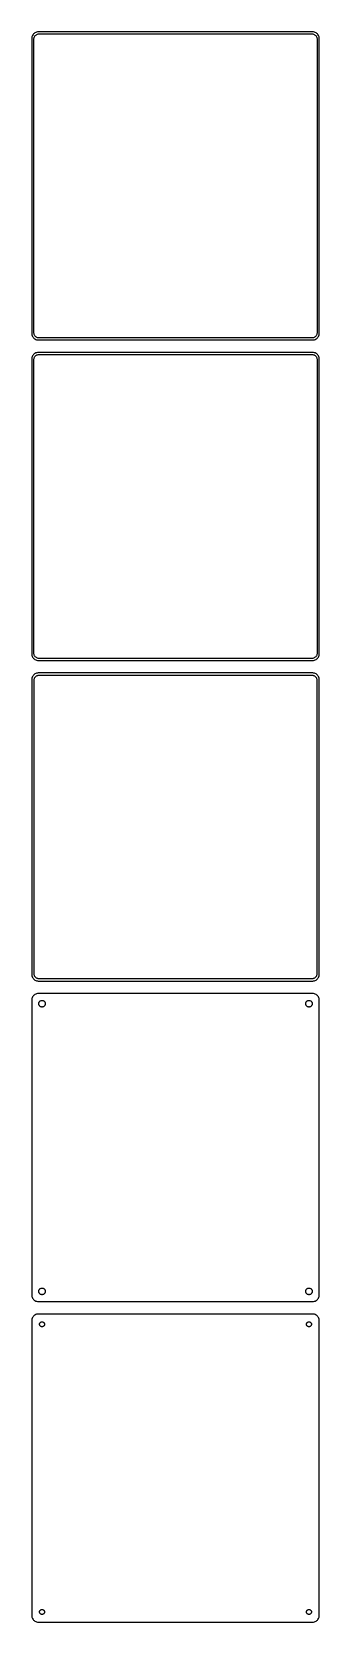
# Model space of a CAD drawing. Header units: metres. Extents: x -105 to 105, y 824 to 1984.
import ezdxf

# ---------------------------------------------------------------- set-up
doc = ezdxf.new("R2010")
doc.units = ezdxf.units.M

msp = doc.modelspace()

# ---------------------------------------------------------------- linework, layer by layer
for p, q in [((-104.961, 1980.13), (-105, 1979.5)), ((-105, 1979.5), (-105, 1764.5)), ((-104.843, 1980.74), (-104.961, 1980.13)), ((-104.649, 1981.34), (-104.843, 1980.74)), ((-104.382, 1981.91), (-104.649, 1981.34)), ((-104.045, 1982.44), (-104.382, 1981.91)), ((-103.645, 1982.92), (-104.045, 1982.44)), ((-103.187, 1983.35), (-103.645, 1982.92)), ((-103.5, 1979), (-103.468, 1979.5)), ((-103.5, 1765), (-103.5, 1979)), ((-103.468, 1979.5), (-103.374, 1979.99)), ((-103.374, 1979.99), (-103.219, 1980.47)), ((-103.219, 1980.47), (-103.005, 1980.93)), ((-102.679, 1983.72), (-103.187, 1983.35)), ((-103.005, 1980.93), (-102.736, 1981.35)), ((-102.736, 1981.35), (-102.416, 1981.74)), ((-102.129, 1984.02), (-102.679, 1983.72)), ((-102.416, 1981.74), (-102.05, 1982.08)), ((-101.545, 1984.26), (-102.129, 1984.02)), ((-102.05, 1982.08), (-101.643, 1982.38)), ((-101.643, 1982.38), (-101.203, 1982.62)), ((-100.937, 1984.41), (-101.545, 1984.26)), ((-101.203, 1982.62), (-100.736, 1982.8)), ((-100.314, 1984.49), (-100.937, 1984.41)), ((-100.736, 1982.8), (-100.25, 1982.93)), ((100.314, 1984.49), (-100.314, 1984.49)), ((-100.25, 1982.93), (-99.7512, 1982.99)), ((-99.7512, 1982.99), (99.7512, 1982.99)), ((99.7512, 1982.99), (100.25, 1982.93)), ((100.25, 1982.93), (100.736, 1982.8)), ((100.937, 1984.41), (100.314, 1984.49)), ((100.736, 1982.8), (101.203, 1982.62)), ((101.545, 1984.26), (100.937, 1984.41)), ((101.203, 1982.62), (101.643, 1982.38)), ((102.129, 1984.02), (101.545, 1984.26)), ((101.643, 1982.38), (102.05, 1982.08)), ((102.05, 1982.08), (102.416, 1981.74)), ((102.679, 1983.72), (102.129, 1984.02)), ((102.416, 1981.74), (102.736, 1981.35)), ((103.187, 1983.35), (102.679, 1983.72)), ((102.736, 1981.35), (103.005, 1980.93)), ((103.005, 1980.93), (103.219, 1980.47)), ((103.645, 1982.92), (103.187, 1983.35)), ((103.219, 1980.47), (103.374, 1979.99)), ((103.374, 1979.99), (103.468, 1979.5)), ((103.468, 1979.5), (103.5, 1979)), ((103.5, 1979), (103.5, 1765)), ((104.045, 1982.44), (103.645, 1982.92)), ((104.382, 1981.91), (104.045, 1982.44)), ((104.649, 1981.34), (104.382, 1981.91)), ((104.843, 1980.74), (104.649, 1981.34)), ((104.961, 1980.13), (104.843, 1980.74)), ((105, 1979.5), (104.961, 1980.13)), ((105, 1764.5), (105, 1979.5)), ((-103.468, 1764.5), (-103.5, 1765)), ((103.5, 1765), (103.468, 1764.5)), ((-105, 1764.5), (-104.961, 1763.87)), ((-104.961, 1763.87), (-104.843, 1763.26)), ((-104.843, 1763.26), (-104.649, 1762.66)), ((-104.649, 1762.66), (-104.382, 1762.09)), ((-104.382, 1762.09), (-104.045, 1761.56)), ((-104.045, 1761.56), (-103.645, 1761.08)), ((-103.645, 1761.08), (-103.187, 1760.65)), ((-103.374, 1764.01), (-103.468, 1764.5)), ((-103.219, 1763.53), (-103.374, 1764.01)), ((-103.005, 1763.07), (-103.219, 1763.53)), ((-103.187, 1760.65), (-102.679, 1760.28)), ((-102.736, 1762.65), (-103.005, 1763.07)), ((-102.416, 1762.26), (-102.736, 1762.65)), ((-102.679, 1760.28), (-102.129, 1759.98)), ((-102.05, 1761.92), (-102.416, 1762.26)), ((-102.129, 1759.98), (-101.545, 1759.74)), ((-101.643, 1761.62), (-102.05, 1761.92)), ((-101.203, 1761.38), (-101.643, 1761.62)), ((-101.545, 1759.74), (-100.937, 1759.59)), ((-100.736, 1761.2), (-101.203, 1761.38)), ((-100.937, 1759.59), (-100.314, 1759.51)), ((-100.25, 1761.07), (-100.736, 1761.2)), ((-100.314, 1759.51), (100.314, 1759.51)), ((-99.7512, 1761.01), (-100.25, 1761.07)), ((99.7512, 1761.01), (-99.7512, 1761.01)), ((100.25, 1761.07), (99.7512, 1761.01)), ((100.736, 1761.2), (100.25, 1761.07)), ((100.314, 1759.51), (100.937, 1759.59)), ((101.203, 1761.38), (100.736, 1761.2)), ((100.937, 1759.59), (101.545, 1759.74)), ((101.643, 1761.62), (101.203, 1761.38)), ((101.545, 1759.74), (102.129, 1759.98)), ((102.05, 1761.92), (101.643, 1761.62)), ((102.416, 1762.26), (102.05, 1761.92)), ((102.129, 1759.98), (102.679, 1760.28)), ((102.736, 1762.65), (102.416, 1762.26)), ((102.679, 1760.28), (103.187, 1760.65)), ((103.005, 1763.07), (102.736, 1762.65)), ((103.219, 1763.53), (103.005, 1763.07)), ((103.187, 1760.65), (103.645, 1761.08)), ((103.374, 1764.01), (103.219, 1763.53)), ((103.468, 1764.5), (103.374, 1764.01)), ((103.645, 1761.08), (104.045, 1761.56)), ((104.045, 1761.56), (104.382, 1762.09)), ((104.382, 1762.09), (104.649, 1762.66)), ((104.649, 1762.66), (104.843, 1763.26)), ((104.843, 1763.26), (104.961, 1763.87)), ((104.961, 1763.87), (105, 1764.5)), ((-104.961, 1746.13), (-105, 1745.5)), ((-105, 1745.5), (-105, 1530.5)), ((-104.843, 1746.74), (-104.961, 1746.13)), ((-104.649, 1747.34), (-104.843, 1746.74)), ((-104.382, 1747.91), (-104.649, 1747.34)), ((-104.045, 1748.44), (-104.382, 1747.91)), ((-103.645, 1748.92), (-104.045, 1748.44)), ((-103.187, 1749.35), (-103.645, 1748.92)), ((-103.5, 1745), (-103.468, 1745.5)), ((-103.5, 1531), (-103.5, 1745)), ((-103.468, 1745.5), (-103.374, 1745.99)), ((-103.374, 1745.99), (-103.219, 1746.47)), ((-103.219, 1746.47), (-103.005, 1746.93)), ((-102.679, 1749.72), (-103.187, 1749.35)), ((-103.005, 1746.93), (-102.736, 1747.35)), ((-102.736, 1747.35), (-102.416, 1747.74)), ((-102.129, 1750.02), (-102.679, 1749.72)), ((-102.416, 1747.74), (-102.05, 1748.08)), ((-101.545, 1750.26), (-102.129, 1750.02)), ((-102.05, 1748.08), (-101.643, 1748.38)), ((-101.643, 1748.38), (-101.203, 1748.62)), ((-100.937, 1750.41), (-101.545, 1750.26)), ((-101.203, 1748.62), (-100.736, 1748.8)), ((-100.314, 1750.49), (-100.937, 1750.41)), ((-100.736, 1748.8), (-100.25, 1748.93)), ((100.314, 1750.49), (-100.314, 1750.49)), ((-100.25, 1748.93), (-99.7512, 1748.99)), ((-99.7512, 1748.99), (99.7512, 1748.99)), ((99.7512, 1748.99), (100.25, 1748.93)), ((100.25, 1748.93), (100.736, 1748.8)), ((100.937, 1750.41), (100.314, 1750.49)), ((100.736, 1748.8), (101.203, 1748.62)), ((101.545, 1750.26), (100.937, 1750.41)), ((101.203, 1748.62), (101.643, 1748.38)), ((102.129, 1750.02), (101.545, 1750.26)), ((101.643, 1748.38), (102.05, 1748.08)), ((102.05, 1748.08), (102.416, 1747.74)), ((102.679, 1749.72), (102.129, 1750.02)), ((102.416, 1747.74), (102.736, 1747.35)), ((103.187, 1749.35), (102.679, 1749.72)), ((102.736, 1747.35), (103.005, 1746.93)), ((103.005, 1746.93), (103.219, 1746.47)), ((103.645, 1748.92), (103.187, 1749.35)), ((103.219, 1746.47), (103.374, 1745.99)), ((103.374, 1745.99), (103.468, 1745.5)), ((103.468, 1745.5), (103.5, 1745)), ((103.5, 1745), (103.5, 1531)), ((104.045, 1748.44), (103.645, 1748.92)), ((104.382, 1747.91), (104.045, 1748.44)), ((104.649, 1747.34), (104.382, 1747.91)), ((104.843, 1746.74), (104.649, 1747.34)), ((104.961, 1746.13), (104.843, 1746.74)), ((105, 1745.5), (104.961, 1746.13)), ((105, 1530.5), (105, 1745.5)), ((-105, 1530.5), (-104.961, 1529.87)), ((-104.961, 1529.87), (-104.843, 1529.26)), ((-104.843, 1529.26), (-104.649, 1528.66)), ((-104.649, 1528.66), (-104.382, 1528.09)), ((-104.382, 1528.09), (-104.045, 1527.56)), ((-104.045, 1527.56), (-103.645, 1527.08)), ((-103.645, 1527.08), (-103.187, 1526.65)), ((-103.468, 1530.5), (-103.5, 1531)), ((-103.374, 1530.01), (-103.468, 1530.5)), ((-103.219, 1529.53), (-103.374, 1530.01)), ((-103.005, 1529.07), (-103.219, 1529.53)), ((-103.187, 1526.65), (-102.679, 1526.28)), ((-102.736, 1528.65), (-103.005, 1529.07)), ((-102.416, 1528.26), (-102.736, 1528.65)), ((-102.679, 1526.28), (-102.129, 1525.98)), ((-102.05, 1527.92), (-102.416, 1528.26)), ((-102.129, 1525.98), (-101.545, 1525.74)), ((-101.643, 1527.62), (-102.05, 1527.92)), ((-101.203, 1527.38), (-101.643, 1527.62)), ((-101.545, 1525.74), (-100.937, 1525.59)), ((-100.736, 1527.2), (-101.203, 1527.38)), ((-100.937, 1525.59), (-100.314, 1525.51)), ((-100.25, 1527.07), (-100.736, 1527.2)), ((-100.314, 1525.51), (100.314, 1525.51)), ((-99.7512, 1527.01), (-100.25, 1527.07)), ((99.7512, 1527.01), (-99.7512, 1527.01)), ((100.25, 1527.07), (99.7512, 1527.01)), ((100.736, 1527.2), (100.25, 1527.07)), ((100.314, 1525.51), (100.937, 1525.59)), ((101.203, 1527.38), (100.736, 1527.2)), ((100.937, 1525.59), (101.545, 1525.74)), ((101.643, 1527.62), (101.203, 1527.38)), ((101.545, 1525.74), (102.129, 1525.98)), ((102.05, 1527.92), (101.643, 1527.62)), ((102.416, 1528.26), (102.05, 1527.92)), ((102.129, 1525.98), (102.679, 1526.28)), ((102.736, 1528.65), (102.416, 1528.26)), ((102.679, 1526.28), (103.187, 1526.65)), ((103.005, 1529.07), (102.736, 1528.65)), ((103.219, 1529.53), (103.005, 1529.07)), ((103.187, 1526.65), (103.645, 1527.08)), ((103.374, 1530.01), (103.219, 1529.53)), ((103.468, 1530.5), (103.374, 1530.01)), ((103.5, 1531), (103.468, 1530.5)), ((103.645, 1527.08), (104.045, 1527.56)), ((104.045, 1527.56), (104.382, 1528.09)), ((104.382, 1528.09), (104.649, 1528.66)), ((104.649, 1528.66), (104.843, 1529.26)), ((104.843, 1529.26), (104.961, 1529.87)), ((104.961, 1529.87), (105, 1530.5)), ((-104.961, 1512.13), (-105, 1511.5)), ((-105, 1511.5), (-105, 1296.5)), ((-104.843, 1512.74), (-104.961, 1512.13)), ((-104.649, 1513.34), (-104.843, 1512.74)), ((-104.382, 1513.91), (-104.649, 1513.34)), ((-104.045, 1514.44), (-104.382, 1513.91)), ((-103.645, 1514.92), (-104.045, 1514.44)), ((-103.187, 1515.35), (-103.645, 1514.92)), ((-103.373, 1511), (-103.342, 1511.49)), ((-103.373, 1297), (-103.373, 1511)), ((-103.342, 1511.49), (-103.251, 1511.96)), ((-103.251, 1511.96), (-103.101, 1512.43)), ((-102.679, 1515.72), (-103.187, 1515.35)), ((-103.101, 1512.43), (-102.894, 1512.87)), ((-102.894, 1512.87), (-102.633, 1513.28)), ((-102.129, 1516.02), (-102.679, 1515.72)), ((-102.633, 1513.28), (-102.323, 1513.65)), ((-102.323, 1513.65), (-101.969, 1513.98)), ((-101.545, 1516.26), (-102.129, 1516.02)), ((-101.969, 1513.98), (-101.575, 1514.27)), ((-101.575, 1514.27), (-101.149, 1514.5)), ((-100.937, 1516.41), (-101.545, 1516.26)), ((-101.149, 1514.5), (-100.697, 1514.68)), ((-100.314, 1516.49), (-100.937, 1516.41)), ((-100.697, 1514.68), (-100.226, 1514.8)), ((100.314, 1516.49), (-100.314, 1516.49)), ((-100.226, 1514.8), (-99.7432, 1514.86)), ((-99.7432, 1514.86), (99.7432, 1514.86)), ((99.7432, 1514.86), (100.226, 1514.8)), ((100.226, 1514.8), (100.697, 1514.68)), ((100.937, 1516.41), (100.314, 1516.49)), ((100.697, 1514.68), (101.149, 1514.5)), ((101.545, 1516.26), (100.937, 1516.41)), ((101.149, 1514.5), (101.575, 1514.27)), ((102.129, 1516.02), (101.545, 1516.26)), ((101.575, 1514.27), (101.969, 1513.98)), ((101.969, 1513.98), (102.323, 1513.65)), ((102.679, 1515.72), (102.129, 1516.02)), ((102.323, 1513.65), (102.633, 1513.28)), ((102.633, 1513.28), (102.894, 1512.87)), ((103.187, 1515.35), (102.679, 1515.72)), ((102.894, 1512.87), (103.101, 1512.43)), ((103.101, 1512.43), (103.251, 1511.96)), ((103.645, 1514.92), (103.187, 1515.35)), ((103.251, 1511.96), (103.342, 1511.49)), ((103.342, 1511.49), (103.373, 1511)), ((103.373, 1511), (103.373, 1297)), ((104.045, 1514.44), (103.645, 1514.92)), ((104.382, 1513.91), (104.045, 1514.44)), ((104.649, 1513.34), (104.382, 1513.91)), ((104.843, 1512.74), (104.649, 1513.34)), ((104.961, 1512.13), (104.843, 1512.74)), ((105, 1511.5), (104.961, 1512.13)), ((105, 1296.5), (105, 1511.5)), ((-105, 1296.5), (-104.961, 1295.87)), ((-104.961, 1295.87), (-104.843, 1295.26)), ((-104.843, 1295.26), (-104.649, 1294.66)), ((-104.649, 1294.66), (-104.382, 1294.09)), ((-104.382, 1294.09), (-104.045, 1293.56)), ((-104.045, 1293.56), (-103.645, 1293.08)), ((-103.645, 1293.08), (-103.187, 1292.65)), ((-103.342, 1296.51), (-103.373, 1297)), ((-103.251, 1296.04), (-103.342, 1296.51)), ((-103.101, 1295.57), (-103.251, 1296.04)), ((-103.187, 1292.65), (-102.679, 1292.28)), ((-102.894, 1295.13), (-103.101, 1295.57)), ((-102.633, 1294.72), (-102.894, 1295.13)), ((-102.679, 1292.28), (-102.129, 1291.98)), ((-102.323, 1294.35), (-102.633, 1294.72)), ((-101.969, 1294.02), (-102.323, 1294.35)), ((-102.129, 1291.98), (-101.545, 1291.74)), ((-101.575, 1293.73), (-101.969, 1294.02)), ((-101.149, 1293.5), (-101.575, 1293.73)), ((-101.545, 1291.74), (-100.937, 1291.59)), ((-100.697, 1293.32), (-101.149, 1293.5)), ((-100.937, 1291.59), (-100.314, 1291.51)), ((-100.226, 1293.2), (-100.697, 1293.32)), ((-100.314, 1291.51), (100.314, 1291.51)), ((-99.7432, 1293.14), (-100.226, 1293.2)), ((99.7432, 1293.14), (-99.7432, 1293.14)), ((100.226, 1293.2), (99.7432, 1293.14)), ((100.697, 1293.32), (100.226, 1293.2)), ((100.314, 1291.51), (100.937, 1291.59)), ((101.149, 1293.5), (100.697, 1293.32)), ((100.937, 1291.59), (101.545, 1291.74)), ((101.575, 1293.73), (101.149, 1293.5)), ((101.545, 1291.74), (102.129, 1291.98)), ((101.969, 1294.02), (101.575, 1293.73)), ((102.323, 1294.35), (101.969, 1294.02)), ((102.129, 1291.98), (102.679, 1292.28)), ((102.633, 1294.72), (102.323, 1294.35)), ((102.894, 1295.13), (102.633, 1294.72)), ((102.679, 1292.28), (103.187, 1292.65)), ((103.101, 1295.57), (102.894, 1295.13)), ((103.251, 1296.04), (103.101, 1295.57)), ((103.187, 1292.65), (103.645, 1293.08)), ((103.342, 1296.51), (103.251, 1296.04)), ((103.373, 1297), (103.342, 1296.51)), ((103.645, 1293.08), (104.045, 1293.56)), ((104.045, 1293.56), (104.382, 1294.09)), ((104.382, 1294.09), (104.649, 1294.66)), ((104.649, 1294.66), (104.843, 1295.26)), ((104.843, 1295.26), (104.961, 1295.87)), ((104.961, 1295.87), (105, 1296.5)), ((-104.961, 1278.13), (-105, 1277.5)), ((-105, 1277.5), (-105, 1062.5)), ((-104.843, 1278.74), (-104.961, 1278.13)), ((-104.649, 1279.34), (-104.843, 1278.74)), ((-104.382, 1279.91), (-104.649, 1279.34)), ((-104.045, 1280.44), (-104.382, 1279.91)), ((-103.645, 1280.92), (-104.045, 1280.44)), ((-103.187, 1281.35), (-103.645, 1280.92)), ((-102.679, 1281.72), (-103.187, 1281.35)), ((-102.129, 1282.02), (-102.679, 1281.72)), ((-101.545, 1282.26), (-102.129, 1282.02)), ((-100.937, 1282.41), (-101.545, 1282.26)), ((-100.314, 1282.49), (-100.937, 1282.41)), ((100.314, 1282.49), (-100.314, 1282.49)), ((-98.786, 1277.03), (-98.5219, 1277.17)), ((-98.5219, 1277.17), (-98.2416, 1277.28)), ((-98.2416, 1277.28), (-97.9497, 1277.36)), ((-97.9497, 1277.36), (-97.6507, 1277.4)), ((-97.6507, 1277.4), (-97.3493, 1277.4)), ((-97.3493, 1277.4), (-97.0503, 1277.36)), ((-97.0503, 1277.36), (-96.7584, 1277.28)), ((-96.7584, 1277.28), (-96.4781, 1277.17)), ((-96.4781, 1277.17), (-96.214, 1277.03)), ((96.214, 1277.03), (96.4781, 1277.17)), ((96.4781, 1277.17), (96.7584, 1277.28)), ((96.7584, 1277.28), (97.0503, 1277.36)), ((97.0503, 1277.36), (97.3493, 1277.4)), ((97.3493, 1277.4), (97.6507, 1277.4)), ((97.6507, 1277.4), (97.9497, 1277.36)), ((97.9497, 1277.36), (98.2416, 1277.28)), ((98.2416, 1277.28), (98.5219, 1277.17)), ((98.5219, 1277.17), (98.786, 1277.03)), ((100.937, 1282.41), (100.314, 1282.49)), ((101.545, 1282.26), (100.937, 1282.41)), ((102.129, 1282.02), (101.545, 1282.26)), ((102.679, 1281.72), (102.129, 1282.02)), ((103.187, 1281.35), (102.679, 1281.72)), ((103.645, 1280.92), (103.187, 1281.35)), ((104.045, 1280.44), (103.645, 1280.92)), ((104.382, 1279.91), (104.045, 1280.44)), ((104.649, 1279.34), (104.382, 1279.91)), ((104.843, 1278.74), (104.649, 1279.34)), ((104.961, 1278.13), (104.843, 1278.74)), ((105, 1277.5), (104.961, 1278.13)), ((105, 1062.5), (105, 1277.5)), ((-99.9, 1275), (-99.8811, 1275.3)), ((-99.8811, 1274.7), (-99.9, 1275)), ((-99.8811, 1275.3), (-99.8246, 1275.6)), ((-99.8246, 1274.4), (-99.8811, 1274.7)), ((-99.8246, 1275.6), (-99.7315, 1275.88)), ((-99.7315, 1274.12), (-99.8246, 1274.4)), ((-99.7315, 1275.88), (-99.6031, 1276.16)), ((-99.6031, 1273.84), (-99.7315, 1274.12)), ((-99.6031, 1276.16), (-99.4416, 1276.41)), ((-99.4416, 1273.59), (-99.6031, 1273.84)), ((-99.4416, 1276.41), (-99.2495, 1276.64)), ((-99.2495, 1273.36), (-99.4416, 1273.59)), ((-99.2495, 1276.64), (-99.0298, 1276.85)), ((-99.0298, 1273.15), (-99.2495, 1273.36)), ((-99.0298, 1276.85), (-98.786, 1277.03)), ((-98.786, 1272.97), (-99.0298, 1273.15)), ((-98.5219, 1272.83), (-98.786, 1272.97)), ((-98.2416, 1272.72), (-98.5219, 1272.83)), ((-97.9497, 1272.64), (-98.2416, 1272.72)), ((-97.6507, 1272.6), (-97.9497, 1272.64)), ((-97.3493, 1272.6), (-97.6507, 1272.6)), ((-97.0503, 1272.64), (-97.3493, 1272.6)), ((-96.7584, 1272.72), (-97.0503, 1272.64)), ((-96.4781, 1272.83), (-96.7584, 1272.72)), ((-96.214, 1272.97), (-96.4781, 1272.83)), ((-96.214, 1277.03), (-95.9702, 1276.85)), ((-95.9702, 1273.15), (-96.214, 1272.97)), ((-95.9702, 1276.85), (-95.7505, 1276.64)), ((-95.7505, 1273.36), (-95.9702, 1273.15)), ((-95.7505, 1276.64), (-95.5583, 1276.41)), ((-95.5583, 1273.59), (-95.7505, 1273.36)), ((-95.5583, 1276.41), (-95.3969, 1276.16)), ((-95.3969, 1273.84), (-95.5583, 1273.59)), ((-95.3969, 1276.16), (-95.2685, 1275.88)), ((-95.2685, 1274.12), (-95.3969, 1273.84)), ((-95.2685, 1275.88), (-95.1754, 1275.6)), ((-95.1754, 1274.4), (-95.2685, 1274.12)), ((-95.1754, 1275.6), (-95.1189, 1275.3)), ((-95.1189, 1274.7), (-95.1754, 1274.4)), ((-95.1189, 1275.3), (-95.1, 1275)), ((-95.1, 1275), (-95.1189, 1274.7)), ((95.1, 1275), (95.1189, 1275.3)), ((95.1189, 1274.7), (95.1, 1275)), ((95.1189, 1275.3), (95.1754, 1275.6)), ((95.1754, 1274.4), (95.1189, 1274.7)), ((95.1754, 1275.6), (95.2685, 1275.88)), ((95.2685, 1274.12), (95.1754, 1274.4)), ((95.2685, 1275.88), (95.3969, 1276.16)), ((95.3969, 1273.84), (95.2685, 1274.12)), ((95.3969, 1276.16), (95.5583, 1276.41)), ((95.5583, 1273.59), (95.3969, 1273.84)), ((95.5583, 1276.41), (95.7505, 1276.64)), ((95.7505, 1273.36), (95.5583, 1273.59)), ((95.7505, 1276.64), (95.9702, 1276.85)), ((95.9702, 1273.15), (95.7505, 1273.36)), ((95.9702, 1276.85), (96.214, 1277.03)), ((96.214, 1272.97), (95.9702, 1273.15)), ((96.4781, 1272.83), (96.214, 1272.97)), ((96.7584, 1272.72), (96.4781, 1272.83)), ((97.0503, 1272.64), (96.7584, 1272.72)), ((97.3493, 1272.6), (97.0503, 1272.64)), ((97.6507, 1272.6), (97.3493, 1272.6)), ((97.9497, 1272.64), (97.6507, 1272.6)), ((98.2416, 1272.72), (97.9497, 1272.64)), ((98.5219, 1272.83), (98.2416, 1272.72)), ((98.786, 1272.97), (98.5219, 1272.83)), ((98.786, 1277.03), (99.0298, 1276.85)), ((99.0298, 1273.15), (98.786, 1272.97)), ((99.0298, 1276.85), (99.2495, 1276.64)), ((99.2495, 1273.36), (99.0298, 1273.15)), ((99.2495, 1276.64), (99.4416, 1276.41)), ((99.4416, 1273.59), (99.2495, 1273.36)), ((99.4416, 1276.41), (99.6031, 1276.16)), ((99.6031, 1273.84), (99.4416, 1273.59)), ((99.6031, 1276.16), (99.7315, 1275.88)), ((99.7315, 1274.12), (99.6031, 1273.84)), ((99.7315, 1275.88), (99.8246, 1275.6)), ((99.8246, 1274.4), (99.7315, 1274.12)), ((99.8246, 1275.6), (99.8811, 1275.3)), ((99.8811, 1274.7), (99.8246, 1274.4)), ((99.8811, 1275.3), (99.9, 1275)), ((99.9, 1275), (99.8811, 1274.7)), ((-105, 1062.5), (-104.961, 1061.87)), ((-104.961, 1061.87), (-104.843, 1061.26)), ((-104.843, 1061.26), (-104.649, 1060.66)), ((-104.649, 1060.66), (-104.382, 1060.09)), ((-104.382, 1060.09), (-104.045, 1059.56)), ((-104.045, 1059.56), (-103.645, 1059.08)), ((-103.645, 1059.08), (-103.187, 1058.65)), ((-103.187, 1058.65), (-102.679, 1058.28)), ((-102.679, 1058.28), (-102.129, 1057.98)), ((-102.129, 1057.98), (-101.545, 1057.74)), ((-101.545, 1057.74), (-100.937, 1057.59)), ((-100.937, 1057.59), (-100.314, 1057.51)), ((-100.314, 1057.51), (100.314, 1057.51)), ((-99.9, 1065), (-99.8811, 1065.3)), ((-99.8811, 1064.7), (-99.9, 1065)), ((-99.8811, 1065.3), (-99.8246, 1065.6)), ((-99.8246, 1064.4), (-99.8811, 1064.7)), ((-99.8246, 1065.6), (-99.7315, 1065.88)), ((-99.7315, 1064.12), (-99.8246, 1064.4)), ((-99.7315, 1065.88), (-99.6031, 1066.16)), ((-99.6031, 1063.84), (-99.7315, 1064.12)), ((-99.6031, 1066.16), (-99.4416, 1066.41)), ((-99.4416, 1063.59), (-99.6031, 1063.84)), ((-99.4416, 1066.41), (-99.2495, 1066.64)), ((-99.2495, 1063.36), (-99.4416, 1063.59)), ((-99.2495, 1066.64), (-99.0298, 1066.85)), ((-99.0298, 1063.15), (-99.2495, 1063.36)), ((-99.0298, 1066.85), (-98.786, 1067.03)), ((-98.786, 1062.97), (-99.0298, 1063.15)), ((-98.786, 1067.03), (-98.5219, 1067.17)), ((-98.5219, 1062.83), (-98.786, 1062.97)), ((-98.5219, 1067.17), (-98.2416, 1067.28)), ((-98.2416, 1062.72), (-98.5219, 1062.83)), ((-98.2416, 1067.28), (-97.9497, 1067.36)), ((-97.9497, 1062.64), (-98.2416, 1062.72)), ((-97.9497, 1067.36), (-97.6507, 1067.4)), ((-97.6507, 1062.6), (-97.9497, 1062.64)), ((-97.6507, 1067.4), (-97.3493, 1067.4)), ((-97.3493, 1062.6), (-97.6507, 1062.6)), ((-97.3493, 1067.4), (-97.0503, 1067.36)), ((-97.0503, 1062.64), (-97.3493, 1062.6)), ((-97.0503, 1067.36), (-96.7584, 1067.28)), ((-96.7584, 1062.72), (-97.0503, 1062.64)), ((-96.7584, 1067.28), (-96.4781, 1067.17)), ((-96.4781, 1062.83), (-96.7584, 1062.72)), ((-96.4781, 1067.17), (-96.214, 1067.03)), ((-96.214, 1062.97), (-96.4781, 1062.83)), ((-96.214, 1067.03), (-95.9702, 1066.85)), ((-95.9702, 1063.15), (-96.214, 1062.97)), ((-95.9702, 1066.85), (-95.7505, 1066.64)), ((-95.7505, 1063.36), (-95.9702, 1063.15)), ((-95.7505, 1066.64), (-95.5583, 1066.41)), ((-95.5583, 1063.59), (-95.7505, 1063.36)), ((-95.5583, 1066.41), (-95.3969, 1066.16)), ((-95.3969, 1063.84), (-95.5583, 1063.59)), ((-95.3969, 1066.16), (-95.2685, 1065.88)), ((-95.2685, 1064.12), (-95.3969, 1063.84)), ((-95.2685, 1065.88), (-95.1754, 1065.6)), ((-95.1754, 1064.4), (-95.2685, 1064.12)), ((-95.1754, 1065.6), (-95.1189, 1065.3)), ((-95.1189, 1064.7), (-95.1754, 1064.4)), ((-95.1189, 1065.3), (-95.1, 1065)), ((-95.1, 1065), (-95.1189, 1064.7)), ((95.1, 1065), (95.1189, 1065.3)), ((95.1189, 1064.7), (95.1, 1065)), ((95.1189, 1065.3), (95.1754, 1065.6)), ((95.1754, 1064.4), (95.1189, 1064.7)), ((95.1754, 1065.6), (95.2685, 1065.88)), ((95.2685, 1064.12), (95.1754, 1064.4)), ((95.2685, 1065.88), (95.3969, 1066.16)), ((95.3969, 1063.84), (95.2685, 1064.12)), ((95.3969, 1066.16), (95.5583, 1066.41)), ((95.5583, 1063.59), (95.3969, 1063.84)), ((95.5583, 1066.41), (95.7505, 1066.64)), ((95.7505, 1063.36), (95.5583, 1063.59)), ((95.7505, 1066.64), (95.9702, 1066.85)), ((95.9702, 1063.15), (95.7505, 1063.36)), ((95.9702, 1066.85), (96.214, 1067.03)), ((96.214, 1062.97), (95.9702, 1063.15)), ((96.214, 1067.03), (96.4781, 1067.17)), ((96.4781, 1062.83), (96.214, 1062.97)), ((96.4781, 1067.17), (96.7584, 1067.28)), ((96.7584, 1062.72), (96.4781, 1062.83)), ((96.7584, 1067.28), (97.0503, 1067.36)), ((97.0503, 1062.64), (96.7584, 1062.72)), ((97.0503, 1067.36), (97.3493, 1067.4)), ((97.3493, 1062.6), (97.0503, 1062.64)), ((97.3493, 1067.4), (97.6507, 1067.4)), ((97.6507, 1062.6), (97.3493, 1062.6)), ((97.6507, 1067.4), (97.9497, 1067.36)), ((97.9497, 1062.64), (97.6507, 1062.6)), ((97.9497, 1067.36), (98.2416, 1067.28)), ((98.2416, 1062.72), (97.9497, 1062.64)), ((98.2416, 1067.28), (98.5219, 1067.17)), ((98.5219, 1062.83), (98.2416, 1062.72)), ((98.5219, 1067.17), (98.786, 1067.03)), ((98.786, 1062.97), (98.5219, 1062.83)), ((98.786, 1067.03), (99.0298, 1066.85)), ((99.0298, 1063.15), (98.786, 1062.97)), ((99.0298, 1066.85), (99.2495, 1066.64)), ((99.2495, 1063.36), (99.0298, 1063.15)), ((99.2495, 1066.64), (99.4416, 1066.41)), ((99.4416, 1063.59), (99.2495, 1063.36)), ((99.4416, 1066.41), (99.6031, 1066.16)), ((99.6031, 1063.84), (99.4416, 1063.59)), ((99.6031, 1066.16), (99.7315, 1065.88)), ((99.7315, 1064.12), (99.6031, 1063.84)), ((99.7315, 1065.88), (99.8246, 1065.6)), ((99.8246, 1064.4), (99.7315, 1064.12)), ((99.8246, 1065.6), (99.8811, 1065.3)), ((99.8811, 1064.7), (99.8246, 1064.4)), ((99.8811, 1065.3), (99.9, 1065)), ((99.9, 1065), (99.8811, 1064.7)), ((100.314, 1057.51), (100.937, 1057.59)), ((100.937, 1057.59), (101.545, 1057.74)), ((101.545, 1057.74), (102.129, 1057.98)), ((102.129, 1057.98), (102.679, 1058.28)), ((102.679, 1058.28), (103.187, 1058.65)), ((103.187, 1058.65), (103.645, 1059.08)), ((103.645, 1059.08), (104.045, 1059.56)), ((104.045, 1059.56), (104.382, 1060.09)), ((104.382, 1060.09), (104.649, 1060.66)), ((104.649, 1060.66), (104.843, 1061.26)), ((104.843, 1061.26), (104.961, 1061.87)), ((104.961, 1061.87), (105, 1062.5)), ((-104.649, 1045.34), (-104.843, 1044.74)), ((-104.382, 1045.91), (-104.649, 1045.34)), ((-104.045, 1046.44), (-104.382, 1045.91)), ((-103.645, 1046.92), (-104.045, 1046.44)), ((-103.187, 1047.35), (-103.645, 1046.92)), ((-102.679, 1047.72), (-103.187, 1047.35)), ((-102.129, 1048.02), (-102.679, 1047.72)), ((-101.545, 1048.26), (-102.129, 1048.02)), ((-100.937, 1048.41), (-101.545, 1048.26)), ((-100.314, 1048.49), (-100.937, 1048.41)), ((100.314, 1048.49), (-100.314, 1048.49)), ((100.937, 1048.41), (100.314, 1048.49)), ((101.545, 1048.26), (100.937, 1048.41)), ((102.129, 1048.02), (101.545, 1048.26)), ((102.679, 1047.72), (102.129, 1048.02)), ((103.187, 1047.35), (102.679, 1047.72)), ((103.645, 1046.92), (103.187, 1047.35)), ((104.045, 1046.44), (103.645, 1046.92)), ((104.382, 1045.91), (104.045, 1046.44)), ((104.649, 1045.34), (104.382, 1045.91)), ((104.843, 1044.74), (104.649, 1045.34)), ((-104.961, 1044.13), (-105, 1043.5)), ((-105, 1043.5), (-105, 828.5)), ((-104.843, 1044.74), (-104.961, 1044.13)), ((-99.3, 1041), (-99.2858, 1041.23)), ((-99.2858, 1040.77), (-99.3, 1041)), ((-99.2858, 1041.23), (-99.2434, 1041.45)), ((-99.2434, 1040.55), (-99.2858, 1040.77)), ((-99.2434, 1041.45), (-99.1736, 1041.66)), ((-99.1736, 1040.34), (-99.2434, 1040.55)), ((-99.1736, 1041.66), (-99.0773, 1041.87)), ((-99.0773, 1040.13), (-99.1736, 1040.34)), ((-99.0773, 1041.87), (-98.9562, 1042.06)), ((-98.9562, 1039.94), (-99.0773, 1040.13)), ((-98.9562, 1042.06), (-98.8121, 1042.23)), ((-98.8121, 1039.77), (-98.9562, 1039.94)), ((-98.8121, 1042.23), (-98.6474, 1042.39)), ((-98.6474, 1039.61), (-98.8121, 1039.77)), ((-98.6474, 1042.39), (-98.4645, 1042.52)), ((-98.4645, 1039.48), (-98.6474, 1039.61)), ((-98.4645, 1042.52), (-98.2664, 1042.63)), ((-98.2664, 1039.37), (-98.4645, 1039.48)), ((-98.2664, 1042.63), (-98.0562, 1042.71)), ((-98.0562, 1039.29), (-98.2664, 1039.37)), ((-98.0562, 1042.71), (-97.8373, 1042.77)), ((-97.8373, 1039.23), (-98.0562, 1039.29)), ((-97.8373, 1042.77), (-97.613, 1042.8)), ((-97.613, 1039.2), (-97.8373, 1039.23)), ((-97.613, 1042.8), (-97.387, 1042.8)), ((-97.387, 1039.2), (-97.613, 1039.2)), ((-97.387, 1042.8), (-97.1627, 1042.77)), ((-97.1627, 1039.23), (-97.387, 1039.2)), ((-97.1627, 1042.77), (-96.9438, 1042.71)), ((-96.9438, 1039.29), (-97.1627, 1039.23)), ((-96.9438, 1042.71), (-96.7336, 1042.63)), ((-96.7336, 1039.37), (-96.9438, 1039.29)), ((-96.7336, 1042.63), (-96.5355, 1042.52)), ((-96.5355, 1039.48), (-96.7336, 1039.37)), ((-96.5355, 1042.52), (-96.3526, 1042.39)), ((-96.3526, 1039.61), (-96.5355, 1039.48)), ((-96.3526, 1042.39), (-96.1879, 1042.23)), ((-96.1879, 1039.77), (-96.3526, 1039.61)), ((-96.1879, 1042.23), (-96.0438, 1042.06)), ((-96.0438, 1039.94), (-96.1879, 1039.77)), ((-96.0438, 1042.06), (-95.9226, 1041.87)), ((-95.9226, 1040.13), (-96.0438, 1039.94)), ((-95.9226, 1041.87), (-95.8264, 1041.66)), ((-95.8264, 1040.34), (-95.9226, 1040.13)), ((-95.8264, 1041.66), (-95.7565, 1041.45)), ((-95.7565, 1040.55), (-95.8264, 1040.34)), ((-95.7565, 1041.45), (-95.7142, 1041.23)), ((-95.7142, 1040.77), (-95.7565, 1040.55)), ((-95.7142, 1041.23), (-95.7, 1041)), ((-95.7, 1041), (-95.7142, 1040.77)), ((95.7, 1041), (95.7142, 1041.23)), ((95.7142, 1040.77), (95.7, 1041)), ((95.7142, 1041.23), (95.7565, 1041.45)), ((95.7565, 1040.55), (95.7142, 1040.77)), ((95.7565, 1041.45), (95.8264, 1041.66)), ((95.8264, 1040.34), (95.7565, 1040.55)), ((95.8264, 1041.66), (95.9226, 1041.87)), ((95.9226, 1040.13), (95.8264, 1040.34)), ((95.9226, 1041.87), (96.0438, 1042.06)), ((96.0438, 1039.94), (95.9226, 1040.13)), ((96.0438, 1042.06), (96.1879, 1042.23)), ((96.1879, 1039.77), (96.0438, 1039.94)), ((96.1879, 1042.23), (96.3526, 1042.39)), ((96.3526, 1039.61), (96.1879, 1039.77)), ((96.3526, 1042.39), (96.5355, 1042.52)), ((96.5355, 1039.48), (96.3526, 1039.61)), ((96.5355, 1042.52), (96.7336, 1042.63)), ((96.7336, 1039.37), (96.5355, 1039.48)), ((96.7336, 1042.63), (96.9438, 1042.71)), ((96.9438, 1039.29), (96.7336, 1039.37)), ((96.9438, 1042.71), (97.1627, 1042.77)), ((97.1627, 1039.23), (96.9438, 1039.29)), ((97.1627, 1042.77), (97.387, 1042.8)), ((97.387, 1039.2), (97.1627, 1039.23)), ((97.387, 1042.8), (97.613, 1042.8)), ((97.613, 1039.2), (97.387, 1039.2)), ((97.613, 1042.8), (97.8373, 1042.77)), ((97.8373, 1039.23), (97.613, 1039.2)), ((97.8373, 1042.77), (98.0562, 1042.71)), ((98.0562, 1039.29), (97.8373, 1039.23)), ((98.0562, 1042.71), (98.2664, 1042.63)), ((98.2664, 1039.37), (98.0562, 1039.29)), ((98.2664, 1042.63), (98.4645, 1042.52)), ((98.4645, 1039.48), (98.2664, 1039.37)), ((98.4645, 1042.52), (98.6474, 1042.39)), ((98.6474, 1039.61), (98.4645, 1039.48)), ((98.6474, 1042.39), (98.8121, 1042.23)), ((98.8121, 1039.77), (98.6474, 1039.61)), ((98.8121, 1042.23), (98.9562, 1042.06)), ((98.9562, 1039.94), (98.8121, 1039.77)), ((98.9562, 1042.06), (99.0773, 1041.87)), ((99.0773, 1040.13), (98.9562, 1039.94)), ((99.0773, 1041.87), (99.1736, 1041.66)), ((99.1736, 1040.34), (99.0773, 1040.13)), ((99.1736, 1041.66), (99.2434, 1041.45)), ((99.2434, 1040.55), (99.1736, 1040.34)), ((99.2434, 1041.45), (99.2858, 1041.23)), ((99.2858, 1040.77), (99.2434, 1040.55)), ((99.2858, 1041.23), (99.3, 1041)), ((99.3, 1041), (99.2858, 1040.77)), ((104.961, 1044.13), (104.843, 1044.74)), ((105, 1043.5), (104.961, 1044.13)), ((105, 828.5), (105, 1043.5)), ((-105, 828.5), (-104.961, 827.873)), ((-104.961, 827.873), (-104.843, 827.257)), ((-104.843, 827.257), (-104.649, 826.659)), ((-104.649, 826.659), (-104.382, 826.091)), ((-104.382, 826.091), (-104.045, 825.561)), ((-104.045, 825.561), (-103.645, 825.077)), ((-103.645, 825.077), (-103.187, 824.647)), ((-103.187, 824.647), (-102.679, 824.278)), ((-99.3, 831), (-99.2858, 831.226)), ((-99.2858, 830.774), (-99.3, 831)), ((-99.2858, 831.226), (-99.2434, 831.448)), ((-99.2434, 830.552), (-99.2858, 830.774)), ((-99.2434, 831.448), (-99.1736, 831.663)), ((-99.1736, 830.337), (-99.2434, 830.552)), ((-99.1736, 831.663), (-99.0773, 831.867)), ((-99.0773, 830.133), (-99.1736, 830.337)), ((-99.0773, 831.867), (-98.9562, 832.058)), ((-98.9562, 829.942), (-99.0773, 830.133)), ((-98.9562, 832.058), (-98.8121, 832.232)), ((-98.8121, 829.768), (-98.9562, 829.942)), ((-98.8121, 832.232), (-98.6474, 832.387)), ((-98.6474, 829.613), (-98.8121, 829.768)), ((-98.6474, 832.387), (-98.4645, 832.52)), ((-98.4645, 829.48), (-98.6474, 829.613)), ((-98.4645, 832.52), (-98.2664, 832.629)), ((-98.2664, 829.371), (-98.4645, 829.48)), ((-98.2664, 832.629), (-98.0562, 832.712)), ((-98.0562, 829.288), (-98.2664, 829.371)), ((-98.0562, 832.712), (-97.8373, 832.768)), ((-97.8373, 829.232), (-98.0562, 829.288)), ((-97.8373, 832.768), (-97.613, 832.796)), ((-97.613, 829.204), (-97.8373, 829.232)), ((-97.613, 832.796), (-97.387, 832.796)), ((-97.387, 829.204), (-97.613, 829.204)), ((-97.387, 832.796), (-97.1627, 832.768)), ((-97.1627, 829.232), (-97.387, 829.204)), ((-97.1627, 832.768), (-96.9438, 832.712)), ((-96.9438, 829.288), (-97.1627, 829.232)), ((-96.9438, 832.712), (-96.7336, 832.629)), ((-96.7336, 829.371), (-96.9438, 829.288)), ((-96.7336, 832.629), (-96.5355, 832.52)), ((-96.5355, 829.48), (-96.7336, 829.371)), ((-96.5355, 832.52), (-96.3526, 832.387)), ((-96.3526, 829.613), (-96.5355, 829.48)), ((-96.3526, 832.387), (-96.1879, 832.232)), ((-96.1879, 829.768), (-96.3526, 829.613)), ((-96.1879, 832.232), (-96.0438, 832.058)), ((-96.0438, 829.942), (-96.1879, 829.768)), ((-96.0438, 832.058), (-95.9226, 831.867)), ((-95.9226, 830.133), (-96.0438, 829.942)), ((-95.9226, 831.867), (-95.8264, 831.663)), ((-95.8264, 830.337), (-95.9226, 830.133)), ((-95.8264, 831.663), (-95.7565, 831.448)), ((-95.7565, 830.552), (-95.8264, 830.337)), ((-95.7565, 831.448), (-95.7142, 831.226)), ((-95.7142, 830.774), (-95.7565, 830.552)), ((-95.7142, 831.226), (-95.7, 831)), ((-95.7, 831), (-95.7142, 830.774)), ((95.7, 831), (95.7142, 831.226)), ((95.7142, 830.774), (95.7, 831)), ((95.7142, 831.226), (95.7565, 831.448)), ((95.7565, 830.552), (95.7142, 830.774)), ((95.7565, 831.448), (95.8264, 831.663)), ((95.8264, 830.337), (95.7565, 830.552)), ((95.8264, 831.663), (95.9226, 831.867)), ((95.9226, 830.133), (95.8264, 830.337)), ((95.9226, 831.867), (96.0438, 832.058)), ((96.0438, 829.942), (95.9226, 830.133)), ((96.0438, 832.058), (96.1879, 832.232)), ((96.1879, 829.768), (96.0438, 829.942)), ((96.1879, 832.232), (96.3526, 832.387)), ((96.3526, 829.613), (96.1879, 829.768)), ((96.3526, 832.387), (96.5355, 832.52)), ((96.5355, 829.48), (96.3526, 829.613)), ((96.5355, 832.52), (96.7336, 832.629)), ((96.7336, 829.371), (96.5355, 829.48)), ((96.7336, 832.629), (96.9438, 832.712)), ((96.9438, 829.288), (96.7336, 829.371)), ((96.9438, 832.712), (97.1627, 832.768)), ((97.1627, 829.232), (96.9438, 829.288)), ((97.1627, 832.768), (97.387, 832.796)), ((97.387, 829.204), (97.1627, 829.232)), ((97.387, 832.796), (97.613, 832.796)), ((97.613, 829.204), (97.387, 829.204)), ((97.613, 832.796), (97.8373, 832.768)), ((97.8373, 829.232), (97.613, 829.204)), ((97.8373, 832.768), (98.0562, 832.712)), ((98.0562, 829.288), (97.8373, 829.232)), ((98.0562, 832.712), (98.2664, 832.629)), ((98.2664, 829.371), (98.0562, 829.288)), ((98.2664, 832.629), (98.4645, 832.52)), ((98.4645, 829.48), (98.2664, 829.371)), ((98.4645, 832.52), (98.6474, 832.387)), ((98.6474, 829.613), (98.4645, 829.48)), ((98.6474, 832.387), (98.8121, 832.232)), ((98.8121, 829.768), (98.6474, 829.613)), ((98.8121, 832.232), (98.9562, 832.058)), ((98.9562, 829.942), (98.8121, 829.768)), ((98.9562, 832.058), (99.0773, 831.867)), ((99.0773, 830.133), (98.9562, 829.942)), ((99.0773, 831.867), (99.1736, 831.663)), ((99.1736, 830.337), (99.0773, 830.133)), ((99.1736, 831.663), (99.2434, 831.448)), ((99.2434, 830.552), (99.1736, 830.337)), ((99.2434, 831.448), (99.2858, 831.226)), ((99.2858, 830.774), (99.2434, 830.552)), ((99.2858, 831.226), (99.3, 831)), ((99.3, 831), (99.2858, 830.774)), ((102.679, 824.278), (103.187, 824.647)), ((103.187, 824.647), (103.645, 825.077)), ((103.645, 825.077), (104.045, 825.561)), ((104.045, 825.561), (104.382, 826.091)), ((104.382, 826.091), (104.649, 826.659)), ((104.649, 826.659), (104.843, 827.257)), ((104.843, 827.257), (104.961, 827.873)), ((104.961, 827.873), (105, 828.5)), ((-102.679, 824.278), (-102.129, 823.976)), ((-102.129, 823.976), (-101.545, 823.745)), ((-101.545, 823.745), (-100.937, 823.589)), ((-100.937, 823.589), (-100.314, 823.51)), ((-100.314, 823.51), (100.314, 823.51)), ((100.314, 823.51), (100.937, 823.589)), ((100.937, 823.589), (101.545, 823.745)), ((101.545, 823.745), (102.129, 823.976)), ((102.129, 823.976), (102.679, 824.278))]:
    msp.add_line(p, q)

doc.saveas('drawing.dxf')
